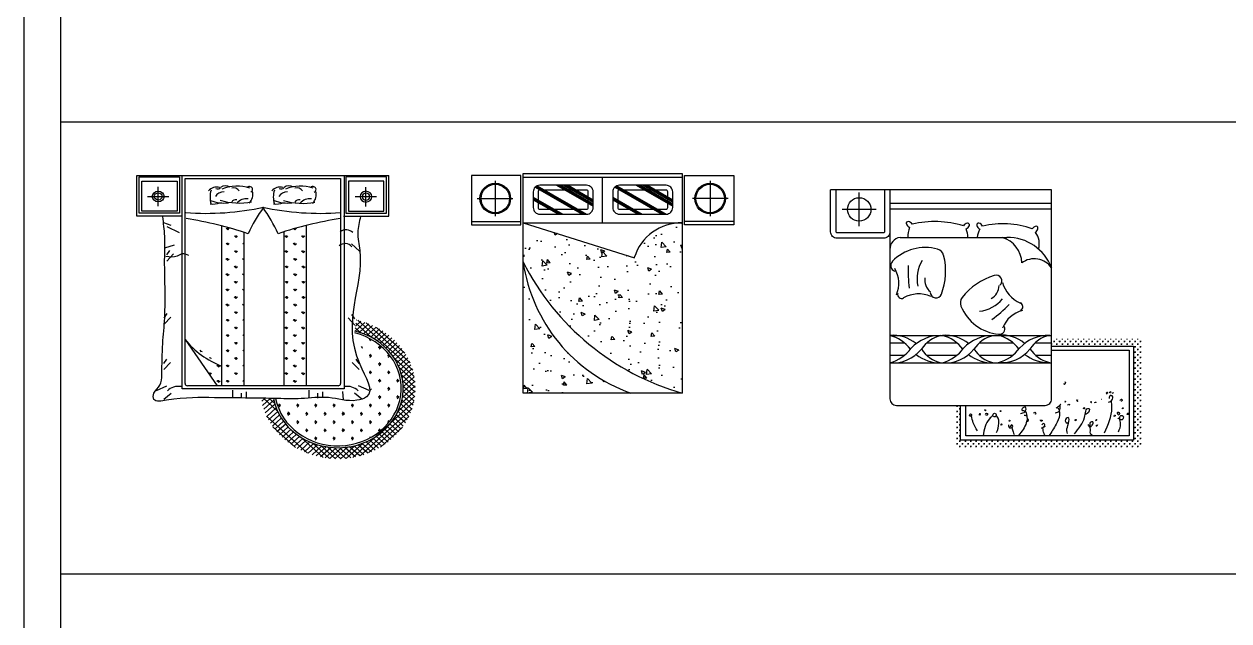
# Model space of a CAD drawing. Header units: inches. Extents: x 8.1 to 50.6, y 12.7 to 37.5.
# Drawn here: x 29.55 to 40.73, y 25.2 to 30.74 of the extents above; entities that cross this region are included whole.
import ezdxf

# ---------------------------------------------------------------- set-up
doc = ezdxf.new("R2010")
doc.units = ezdxf.units.IN
doc.header["$MEASUREMENT"] = 0
for name, color, linetype in [('02', 2, 'Continuous'), ('1', 1, 'Continuous'), ('4', 4, 'Continuous'), ('8', 8, 'Continuous'), ('kadrbm', 4, 'Continuous')]:
    doc.layers.add(name, color=color, linetype=linetype)

# ---------------------------------------------------------------- blocks, each defined once
blk = doc.blocks.new('kadrbm')
at = {"layer": 'kadrbm', "color": 4}
blk.add_lwpolyline([(0, 0), (0, 24.797), (21, 24.797), (21, 0), (0, 0)], close=True, dxfattribs=at)
blk.add_lwpolyline([(20.663, 0.326), (20.663, 24.46), (0.337, 24.46), (0.337, 0.326), (20.663, 0.326)], dxfattribs=at)

msp = doc.modelspace()

# ---------------------------------------------------------------- hatches: boundary and pattern name
at = {"layer": '8'}
h = msp.add_hatch(dxfattribs=at)
h.set_pattern_fill('AR-CONC', color=256, scale=0.002036, angle=360, style=0)
h.set_pattern_definition([(130, (53.04845, -86.2005), (-0.37094566, -0.0324535), [0.0387876, -0.4266641]), (185, (53.04845, -86.2005), (0.0717578, 0.3890099), [0.0310301, -0.3413313]), (79.549, (53.01754, -86.2032), (-0.2991892, 0.3565546), [0.0329644, -0.3626085]), (133.8158, (53.04845, -86.09705), (-0.5519432, -0.0856023), [0.0581815, -0.6399962]), (83.3644, (53.00245, -86.1042), (-0.483378, 0.5037824), [0.0494466, -0.5439128]), (188.816, (53.04845, -86.09705), (-0.4833788, 0.5037815), [0.0465452, -0.511997]), (159, (52.99673, -86.1229), (-0.3087026, -0.2082225), [0.0387876, -0.4266641]), (214, (52.99673, -86.1229), (-0.1258349, 0.3750246), [0.0310301, -0.3413313]), (108.5486, (52.971, -86.14026), (-0.4345367, 0.1668029), [0.0329644, -0.3626085]), (142.5, (53.04845, -86.20049), (-0.0062887, 0.17216226), [0, -0.33719395, 0, -0.346503, 0, -0.34262422]), (172.5, (53.04845, -86.20049), (-0.1360513, 0.20397737), [0, -0.19755842, 0, -0.32943642, 0, -0.13058508]), (212.5, (53.16378, -86.20049), (-0.2760756, -0.01166428), [0, -0.12929216, 0, -0.40339154, 0, -0.53526954]), (222.5, (53.2155, -86.20049), (-0.3016054, 0.0517708), [0, -0.1680798, 0, -0.26789335, 0, -0.38011895])])
edge = h.paths.add_edge_path()
edge.add_ellipse((35.646, 28.436), major_axis=(0.322, -0.322), ratio=1, start_angle=136.1532, end_angle=208.0453, ccw=False)
edge.add_line((35.637, 28.891), (35.655, 28.891))
edge.add_line((35.655, 28.891), (35.655, 27.312))
edge.add_ellipse((36.304, 29.602), major_axis=(1.683, -1.683), ratio=1, start_angle=251.7955, end_angle=299.1914, ccw=False)
edge.add_line((34.179, 28.529), (34.179, 28.891))
edge.add_line((34.179, 28.891), (35.211, 28.568))
edge = h.paths.add_edge_path()
edge.add_line((35.179, 27.312), (34.179, 27.312))
edge.add_line((34.179, 27.312), (34.179, 28.529))
edge.add_ellipse((35.686, 28.748), major_axis=(-1.077, -1.077), ratio=1, start_angle=323.2583, end_angle=385.5572)
h = msp.add_hatch(dxfattribs=at)
h.set_pattern_fill('GRASS', color=256, scale=0.1, angle=90, style=0)
h.set_pattern_definition([(90, (-37.09519, 21.75624), (-0.07778175, 0.07071068), [0.01875, -0.12267136]), (42.27369, (-37.09519, 21.75624), (-0.07778175, 0.07071068), [0.01970981, -0.08540917]), (137.72631, (-37.09519, 21.75624), (-0.07778175, -0.07071068), [0.01970981, -0.08540917])])
edge = h.paths.add_edge_path()
edge.add_line((31.341, 27.38), (31.385, 27.38))
edge.add_line((31.385, 27.38), (31.385, 27.561))
edge.add_ellipse((31.714, 28.256), major_axis=(-0.832, 0), ratio=0.909091, start_angle=36.2636, end_angle=66.6874, ccw=False)
edge.add_line((31.043, 27.809), (31.043, 27.808))
edge.add_line((31.043, 27.808), (31.341, 27.38))
h = msp.add_hatch(dxfattribs=at)
h.set_pattern_fill('CROSS', color=256, scale=0.1, angle=90, style=0)
h.set_pattern_definition([(90, (58.331566, 8.460448), (-0.025, 0.025), [0.0125, -0.0375]), (180, (58.337816, 8.466698), (-0.025, -0.025), [0.0125, -0.0375])])
h.paths.add_polyline_path([(39.082, 27.815), (39.082, 27.748), (39.842, 27.748), (39.842, 26.875), (38.237, 26.875), (38.237, 27.198), (38.191, 27.198), (38.191, 26.801), (39.918, 26.801), (39.918, 27.815)])

# ---------------------------------------------------------------- linework, layer by layer
at = {"layer": '02'}
for p, q in [((30.595, 29.33), (32.933, 29.33)), ((30.595, 28.952), (30.595, 29.33)), ((30.616, 28.98), (30.616, 29.317)), ((30.616, 29.317), (30.993, 29.317)), ((30.993, 29.317), (30.993, 28.98)), ((31.015, 27.352), (31.015, 29.33)), ((31.043, 29.304), (32.486, 29.304)), ((31.043, 27.401), (31.043, 29.304)), ((32.486, 29.304), (32.486, 27.401)), ((32.519, 29.33), (32.519, 27.352)), ((32.536, 29.317), (32.536, 28.98)), ((32.913, 29.317), (32.536, 29.317)), ((32.913, 28.98), (32.913, 29.317)), ((32.934, 28.952), (32.934, 29.33)), ((33.699, 29.33), (33.699, 28.872)), ((34.157, 29.33), (33.699, 29.33)), ((34.157, 28.872), (34.157, 29.33)), ((34.179, 27.312), (34.179, 29.348)), ((34.179, 29.348), (35.655, 29.348)), ((34.179, 29.314), (35.655, 29.314)), ((34.917, 28.891), (34.917, 29.314)), ((35.655, 29.348), (35.655, 27.312)), ((35.677, 28.872), (35.677, 29.33)), ((35.677, 29.33), (36.135, 29.33)), ((36.135, 29.33), (36.135, 28.872)), ((30.641, 28.999), (30.641, 29.278)), ((30.641, 29.278), (30.969, 29.278)), ((30.794, 29.046), (30.794, 29.225)), ((30.969, 29.278), (30.969, 28.999)), ((32.56, 29.278), (32.56, 28.999)), ((32.888, 29.278), (32.56, 29.278)), ((32.721, 29.044), (32.721, 29.223)), ((32.888, 28.999), (32.888, 29.278)), ((33.921, 29.28), (33.921, 28.954)), ((34.291, 29.223), (34.727, 28.972)), ((34.3, 29.23), (34.748, 28.972)), ((34.31, 29.236), (34.768, 28.972)), ((34.489, 29.24), (34.829, 29.045)), ((34.509, 29.24), (34.829, 29.056)), ((34.529, 29.24), (34.829, 29.068)), ((34.555, 29.24), (34.829, 29.083)), ((34.575, 29.24), (34.829, 29.094)), ((34.596, 29.24), (34.829, 29.106)), ((35.029, 29.223), (35.465, 28.972)), ((35.038, 29.23), (35.486, 28.972)), ((35.048, 29.236), (35.506, 28.972)), ((35.227, 29.24), (35.567, 29.045)), ((35.247, 29.24), (35.567, 29.056)), ((35.268, 29.24), (35.567, 29.068)), ((35.293, 29.24), (35.567, 29.083)), ((35.313, 29.24), (35.567, 29.094)), ((35.334, 29.24), (35.567, 29.106)), ((35.914, 29.28), (35.914, 28.954)), ((37.297, 28.86), (37.297, 29.172)), ((30.695, 29.136), (30.893, 29.136)), ((32.82, 29.134), (32.622, 29.134)), ((33.754, 29.117), (34.083, 29.117)), ((34.273, 29.13), (34.547, 28.972)), ((34.273, 29.118), (34.526, 28.972)), ((34.273, 29.106), (34.506, 28.972)), ((35.011, 29.13), (35.285, 28.972)), ((35.011, 29.118), (35.264, 28.972)), ((35.011, 29.106), (35.244, 28.972)), ((36.08, 29.117), (35.751, 29.117)), ((37.582, 29.073), (39.082, 29.073)), ((31.015, 28.952), (30.595, 28.952)), ((30.993, 28.98), (30.616, 28.98)), ((30.969, 28.999), (30.641, 28.999)), ((32.514, 28.952), (32.934, 28.952)), ((32.536, 28.98), (32.913, 28.98)), ((32.56, 28.999), (32.888, 28.999)), ((37.453, 29.016), (37.14, 29.016)), ((37.582, 29.022), (39.082, 29.022)), ((30.842, 28.894), (30.912, 28.869)), ((30.875, 28.856), (30.99, 28.802)), ((31.385, 27.38), (31.385, 28.863)), ((31.439, 28.827, 0.231), (31.424, 28.841, 0.231)), ((31.439, 28.827, 0.231), (31.439, 28.846, 0.231)), ((31.439, 28.827, 0.231), (31.453, 28.841, 0.231)), ((32.061, 28.827, 0.231), (32.052, 28.836, 0.231)), ((32.061, 28.827, 0.231), (32.076, 28.841, 0.231)), ((32.061, 28.827, 0.231), (32.061, 28.839, 0.231)), ((32.169, 27.38), (32.169, 28.867)), ((33.699, 28.904), (34.157, 28.904)), ((33.699, 28.872), (34.157, 28.872)), ((34.179, 28.891), (35.211, 28.568)), ((34.179, 28.891), (35.655, 28.891)), ((36.135, 28.904), (35.677, 28.904)), ((36.135, 28.872), (35.677, 28.872)), ((31.517, 28.757, 0.231), (31.502, 28.77, 0.231)), ((31.517, 28.757, 0.231), (31.517, 28.775, 0.231)), ((31.517, 28.757, 0.231), (31.531, 28.77, 0.231)), ((31.591, 27.38), (31.591, 28.803)), ((31.963, 27.38), (31.963, 28.809)), ((31.983, 28.757, 0.231), (31.969, 28.77, 0.231)), ((31.983, 28.757, 0.231), (31.983, 28.775, 0.231)), ((31.983, 28.757, 0.231), (31.998, 28.77, 0.231)), ((32.139, 28.757, 0.231), (32.124, 28.77, 0.231)), ((32.139, 28.757, 0.231), (32.139, 28.775, 0.231)), ((32.139, 28.757, 0.231), (32.153, 28.77, 0.231)), ((30.856, 28.66), (30.944, 28.688)), ((30.874, 28.594), (30.901, 28.635)), ((31.439, 28.686, 0.231), (31.424, 28.699, 0.231)), ((31.439, 28.686, 0.231), (31.439, 28.705, 0.231)), ((31.439, 28.686, 0.231), (31.453, 28.699, 0.231)), ((31.517, 28.615, 0.231), (31.502, 28.628, 0.231)), ((31.517, 28.615, 0.231), (31.517, 28.634, 0.231)), ((31.517, 28.615, 0.231), (31.531, 28.628, 0.231)), ((31.591, 28.689, 0.231), (31.58, 28.699, 0.231)), ((31.983, 28.615, 0.231), (31.969, 28.628, 0.231)), ((31.983, 28.615, 0.231), (31.983, 28.634, 0.231)), ((31.983, 28.615, 0.231), (31.998, 28.628, 0.231)), ((32.061, 28.686, 0.231), (32.046, 28.699, 0.231)), ((32.061, 28.686, 0.231), (32.061, 28.705, 0.231)), ((32.061, 28.686, 0.231), (32.076, 28.699, 0.231)), ((32.139, 28.615, 0.231), (32.124, 28.628, 0.231)), ((32.139, 28.615, 0.231), (32.139, 28.634, 0.231)), ((32.139, 28.615, 0.231), (32.153, 28.628, 0.231)), ((32.66, 28.63), (32.588, 28.696)), ((30.874, 28.537), (30.937, 28.603)), ((31.436, 28.544, 0.231), (31.422, 28.558, 0.231)), ((31.436, 28.544, 0.231), (31.436, 28.563, 0.231)), ((31.436, 28.544, 0.231), (31.451, 28.558, 0.231)), ((31.588, 28.548, 0.231), (31.577, 28.558, 0.231)), ((32.064, 28.544, 0.231), (32.05, 28.558, 0.231)), ((32.064, 28.544, 0.231), (32.064, 28.563, 0.231)), ((32.064, 28.544, 0.231), (32.079, 28.558, 0.231)), ((31.436, 28.403, 0.231), (31.422, 28.416, 0.231)), ((31.436, 28.403, 0.231), (31.436, 28.422, 0.231)), ((31.436, 28.403, 0.231), (31.451, 28.416, 0.231)), ((31.514, 28.474, 0.231), (31.499, 28.487, 0.231)), ((31.514, 28.474, 0.231), (31.514, 28.493, 0.231)), ((31.514, 28.474, 0.231), (31.529, 28.487, 0.231)), ((31.588, 28.407, 0.231), (31.577, 28.416, 0.231)), ((31.987, 28.474, 0.231), (31.972, 28.487, 0.231)), ((31.987, 28.474, 0.231), (31.987, 28.493, 0.231)), ((31.987, 28.474, 0.231), (32.001, 28.487, 0.231)), ((32.064, 28.403, 0.231), (32.05, 28.416, 0.231)), ((32.064, 28.403, 0.231), (32.064, 28.422, 0.231)), ((32.064, 28.403, 0.231), (32.079, 28.416, 0.231)), ((32.142, 28.474, 0.231), (32.128, 28.487, 0.231)), ((32.142, 28.474, 0.231), (32.142, 28.493, 0.231)), ((32.142, 28.474, 0.231), (32.157, 28.487, 0.231)), ((31.436, 28.262, 0.231), (31.436, 28.28, 0.231)), ((31.514, 28.332, 0.231), (31.499, 28.346, 0.231)), ((31.514, 28.332, 0.231), (31.514, 28.351, 0.231)), ((31.514, 28.332, 0.231), (31.529, 28.346, 0.231)), ((31.987, 28.332, 0.231), (31.972, 28.346, 0.231)), ((31.987, 28.332, 0.231), (31.987, 28.351, 0.231)), ((31.987, 28.332, 0.231), (32.001, 28.346, 0.231)), ((32.064, 28.262, 0.231), (32.064, 28.28, 0.231)), ((32.142, 28.332, 0.231), (32.128, 28.346, 0.231)), ((32.142, 28.332, 0.231), (32.142, 28.351, 0.231)), ((32.142, 28.332, 0.231), (32.157, 28.346, 0.231)), ((31.436, 28.262, 0.231), (31.422, 28.275, 0.231)), ((31.436, 28.262, 0.231), (31.451, 28.275, 0.231)), ((31.514, 28.191, 0.231), (31.499, 28.204, 0.231)), ((31.514, 28.191, 0.231), (31.514, 28.21, 0.231)), ((31.514, 28.191, 0.231), (31.529, 28.204, 0.231)), ((31.588, 28.265, 0.231), (31.577, 28.275, 0.231)), ((31.987, 28.191, 0.231), (31.972, 28.204, 0.231)), ((31.987, 28.191, 0.231), (31.987, 28.21, 0.231)), ((31.987, 28.191, 0.231), (32.001, 28.204, 0.231)), ((32.064, 28.262, 0.231), (32.05, 28.275, 0.231)), ((32.064, 28.262, 0.231), (32.079, 28.275, 0.231)), ((32.142, 28.191, 0.231), (32.128, 28.204, 0.231)), ((32.142, 28.191, 0.231), (32.142, 28.21, 0.231)), ((32.142, 28.191, 0.231), (32.157, 28.204, 0.231)), ((31.436, 28.12, 0.231), (31.422, 28.133, 0.231)), ((31.436, 28.12, 0.231), (31.436, 28.139, 0.231)), ((31.436, 28.12, 0.231), (31.451, 28.133, 0.231)), ((31.517, 28.049, 0.231), (31.502, 28.063, 0.231)), ((31.517, 28.049, 0.231), (31.517, 28.068, 0.231)), ((31.517, 28.049, 0.231), (31.531, 28.063, 0.231)), ((31.588, 28.124, 0.231), (31.577, 28.133, 0.231)), ((31.983, 28.049, 0.231), (31.969, 28.063, 0.231)), ((31.983, 28.049, 0.231), (31.983, 28.068, 0.231)), ((31.983, 28.049, 0.231), (31.998, 28.063, 0.231)), ((32.064, 28.12, 0.231), (32.05, 28.133, 0.231)), ((32.064, 28.12, 0.231), (32.064, 28.139, 0.231)), ((32.064, 28.12, 0.231), (32.079, 28.133, 0.231)), ((32.139, 28.049, 0.231), (32.124, 28.063, 0.231)), ((32.139, 28.049, 0.231), (32.139, 28.068, 0.231)), ((32.139, 28.049, 0.231), (32.153, 28.063, 0.231)), ((30.849, 28.008), (30.876, 28.049)), ((30.849, 27.95), (30.912, 28.016)), ((31.439, 27.979, 0.231), (31.424, 27.992, 0.231)), ((31.439, 27.979, 0.231), (31.439, 27.998, 0.231)), ((31.439, 27.979, 0.231), (31.453, 27.992, 0.231)), ((31.591, 27.982, 0.231), (31.58, 27.992, 0.231)), ((32.061, 27.979, 0.231), (32.046, 27.992, 0.231)), ((32.061, 27.979, 0.231), (32.061, 27.998, 0.231)), ((32.061, 27.979, 0.231), (32.076, 27.992, 0.231)), ((32.618, 27.943), (32.555, 28.009)), ((32.618, 28), (32.591, 28.041)), ((32.673, 27.98), (32.623, 27.934)), ((32.711, 27.968), (32.623, 27.888)), ((32.769, 27.83), (32.626, 27.96)), ((32.634, 27.99), (32.63, 27.987)), ((33.155, 27.525), (32.647, 27.987)), ((32.747, 27.955), (32.66, 27.876)), ((33.13, 27.594), (32.723, 27.964)), ((31.439, 27.837, 0.231), (31.424, 27.851, 0.231)), ((31.439, 27.837, 0.231), (31.439, 27.856, 0.231)), ((31.439, 27.837, 0.231), (31.453, 27.851, 0.231)), ((31.517, 27.908, 0.231), (31.502, 27.921, 0.231)), ((31.517, 27.908, 0.231), (31.517, 27.927, 0.231)), ((31.517, 27.908, 0.231), (31.531, 27.921, 0.231)), ((31.591, 27.841, 0.231), (31.58, 27.851, 0.231)), ((31.983, 27.908, 0.231), (31.969, 27.921, 0.231)), ((31.983, 27.908, 0.231), (31.983, 27.927, 0.231)), ((31.983, 27.908, 0.231), (31.998, 27.921, 0.231)), ((32.061, 27.837, 0.231), (32.046, 27.851, 0.231)), ((32.061, 27.837, 0.231), (32.061, 27.856, 0.231)), ((32.061, 27.837, 0.231), (32.076, 27.851, 0.231)), ((32.139, 27.908, 0.231), (32.124, 27.921, 0.231)), ((32.139, 27.908, 0.231), (32.139, 27.927, 0.231)), ((32.139, 27.908, 0.231), (32.153, 27.921, 0.231)), ((32.672, 27.872), (32.621, 27.918)), ((32.782, 27.94), (32.697, 27.863)), ((32.815, 27.924), (32.732, 27.849)), ((32.847, 27.907), (32.765, 27.832)), ((32.877, 27.889), (32.796, 27.815)), ((33.083, 27.683), (32.82, 27.921)), ((32.906, 27.869), (32.825, 27.796)), ((32.934, 27.848), (32.854, 27.775)), ((37.582, 27.846), (39.082, 27.846)), ((31.043, 27.809), (31.341, 27.379)), ((31.517, 27.767, 0.231), (31.502, 27.78, 0.231)), ((31.517, 27.767, 0.231), (31.517, 27.785, 0.231)), ((31.517, 27.767, 0.231), (31.531, 27.78, 0.231)), ((31.983, 27.767, 0.231), (31.969, 27.78, 0.231)), ((31.983, 27.767, 0.231), (31.983, 27.785, 0.231)), ((31.983, 27.767, 0.231), (31.998, 27.78, 0.231)), ((32.139, 27.767, 0.231), (32.124, 27.78, 0.231)), ((32.139, 27.767, 0.231), (32.139, 27.785, 0.231)), ((32.139, 27.767, 0.231), (32.153, 27.78, 0.231)), ((32.689, 27.733), (32.679, 27.743)), ((32.69, 27.734), (32.683, 27.734)), ((32.689, 27.733), (32.685, 27.73)), ((32.768, 27.81), (32.752, 27.81)), ((32.772, 27.808), (32.758, 27.796)), ((32.858, 27.734), (32.836, 27.734)), ((32.858, 27.733), (32.843, 27.748)), ((32.858, 27.733), (32.843, 27.719)), ((32.96, 27.826), (32.88, 27.753)), ((32.985, 27.803), (32.905, 27.73)), ((33.009, 27.778), (32.929, 27.705)), ((33.032, 27.753), (32.951, 27.679)), ((33.053, 27.726), (32.971, 27.652)), ((37.582, 27.777), (37.716, 27.777)), ((37.923, 27.777), (38.203, 27.777)), ((38.41, 27.777), (38.725, 27.777)), ((38.928, 27.777), (39.082, 27.777)), ((30.846, 27.587), (30.873, 27.628)), ((31.439, 27.696, 0.231), (31.424, 27.709, 0.231)), ((31.439, 27.696, 0.231), (31.439, 27.715, 0.231)), ((31.439, 27.696, 0.231), (31.453, 27.709, 0.231)), ((31.517, 27.625, 0.231), (31.502, 27.638, 0.231)), ((31.517, 27.625, 0.231), (31.517, 27.644, 0.231)), ((31.517, 27.625, 0.231), (31.531, 27.638, 0.231)), ((31.591, 27.699, 0.231), (31.58, 27.709, 0.231)), ((31.983, 27.625, 0.231), (31.969, 27.638, 0.231)), ((31.983, 27.625, 0.231), (31.983, 27.644, 0.231)), ((31.983, 27.625, 0.231), (31.998, 27.638, 0.231)), ((32.061, 27.696, 0.231), (32.046, 27.709, 0.231)), ((32.061, 27.696, 0.231), (32.061, 27.715, 0.231)), ((32.061, 27.696, 0.231), (32.076, 27.709, 0.231)), ((32.139, 27.625, 0.231), (32.124, 27.638, 0.231)), ((32.139, 27.625, 0.231), (32.139, 27.644, 0.231)), ((32.139, 27.625, 0.231), (32.153, 27.638, 0.231)), ((32.657, 27.587), (32.63, 27.628)), ((32.774, 27.657), (32.752, 27.657)), ((32.774, 27.657), (32.758, 27.671)), ((32.774, 27.657), (32.758, 27.642)), ((32.943, 27.657), (32.921, 27.657)), ((32.943, 27.657), (32.927, 27.671)), ((32.943, 27.657), (32.927, 27.642)), ((33.169, 27.466), (32.982, 27.636)), ((33.073, 27.698), (32.99, 27.623)), ((33.091, 27.669), (33.008, 27.593)), ((33.109, 27.638), (33.023, 27.561)), ((33.124, 27.607), (33.037, 27.527)), ((37.582, 27.663), (37.716, 27.663)), ((37.923, 27.663), (38.203, 27.663)), ((38.41, 27.663), (38.721, 27.663)), ((38.932, 27.663), (39.082, 27.663)), ((30.846, 27.53), (30.909, 27.595)), ((31.439, 27.555, 0.231), (31.424, 27.568, 0.231)), ((31.439, 27.555, 0.231), (31.439, 27.573, 0.231)), ((31.439, 27.555, 0.231), (31.453, 27.568, 0.231)), ((31.517, 27.484, 0.231), (31.502, 27.497, 0.231)), ((31.517, 27.484, 0.231), (31.517, 27.503, 0.231)), ((31.517, 27.484, 0.231), (31.531, 27.497, 0.231)), ((31.591, 27.558, 0.231), (31.58, 27.568, 0.231)), ((31.983, 27.484, 0.231), (31.969, 27.497, 0.231)), ((31.983, 27.484, 0.231), (31.983, 27.503, 0.231)), ((31.983, 27.484, 0.231), (31.998, 27.497, 0.231)), ((32.061, 27.555, 0.231), (32.046, 27.568, 0.231)), ((32.061, 27.555, 0.231), (32.061, 27.573, 0.231)), ((32.061, 27.555, 0.231), (32.076, 27.568, 0.231)), ((32.139, 27.484, 0.231), (32.124, 27.497, 0.231)), ((32.139, 27.484, 0.231), (32.139, 27.503, 0.231)), ((32.139, 27.484, 0.231), (32.153, 27.497, 0.231)), ((32.657, 27.53), (32.594, 27.595)), ((32.774, 27.503), (32.752, 27.503)), ((32.774, 27.503), (32.758, 27.518)), ((32.774, 27.503), (32.758, 27.489)), ((32.858, 27.58), (32.836, 27.58)), ((32.858, 27.58), (32.843, 27.594)), ((32.858, 27.58), (32.843, 27.565)), ((32.943, 27.503), (32.921, 27.503)), ((32.943, 27.503), (32.927, 27.518)), ((32.943, 27.503), (32.927, 27.489)), ((33.177, 27.413), (33.028, 27.548)), ((33.138, 27.573), (33.048, 27.491)), ((33.151, 27.539), (33.057, 27.453)), ((33.161, 27.502), (33.063, 27.413)), ((37.582, 27.593), (39.082, 27.593)), ((31.439, 27.413, 0.231), (31.424, 27.426, 0.231)), ((31.439, 27.413, 0.231), (31.439, 27.432, 0.231)), ((31.439, 27.413, 0.231), (31.453, 27.426, 0.231)), ((31.591, 27.417, 0.231), (31.58, 27.426, 0.231)), ((32.061, 27.413, 0.231), (32.046, 27.426, 0.231)), ((32.061, 27.413, 0.231), (32.061, 27.432, 0.231)), ((32.061, 27.413, 0.231), (32.076, 27.426, 0.231)), ((32.858, 27.426), (32.836, 27.426)), ((32.858, 27.426), (32.843, 27.441)), ((32.858, 27.426), (32.843, 27.412)), ((33.027, 27.426), (33.005, 27.426)), ((33.027, 27.426), (33.011, 27.441)), ((33.027, 27.426), (33.011, 27.412)), ((33.179, 27.365), (33.05, 27.482)), ((33.178, 27.32), (33.062, 27.426)), ((33.176, 27.423), (33.065, 27.323)), ((33.17, 27.464), (33.066, 27.37)), ((30.778, 27.336), (30.875, 27.38)), ((30.846, 27.257), (30.914, 27.31)), ((32.519, 27.352), (31.015, 27.352)), ((32.462, 27.38), (31.067, 27.38)), ((31.487, 27.27), (31.487, 27.338)), ((31.567, 27.265), (31.567, 27.311)), ((31.612, 27.274), (31.612, 27.324)), ((32.196, 27.27), (32.196, 27.338)), ((32.276, 27.265), (32.276, 27.311)), ((32.321, 27.274), (32.321, 27.324)), ((32.512, 27.248), (32.508, 27.327)), ((32.682, 27.257), (32.614, 27.31)), ((32.75, 27.336), (32.653, 27.38)), ((32.774, 27.35), (32.758, 27.335)), ((32.858, 27.273), (32.836, 27.273)), ((32.858, 27.273), (32.843, 27.287)), ((32.858, 27.273), (32.843, 27.258)), ((32.943, 27.35), (32.921, 27.35)), ((32.943, 27.35), (32.927, 27.364)), ((32.943, 27.35), (32.927, 27.335)), ((33.027, 27.273), (33.005, 27.273)), ((33.027, 27.273), (33.011, 27.287)), ((33.027, 27.273), (33.011, 27.258)), ((33.175, 27.284), (33.019, 27.143)), ((33.179, 27.334), (33.046, 27.213)), ((33.179, 27.38), (33.059, 27.271)), ((33.158, 27.2), (33.062, 27.287)), ((33.174, 27.277), (33.066, 27.376)), ((33.167, 27.237), (33.066, 27.33)), ((35.655, 27.312), (34.179, 27.312)), ((31.784, 27.263), (31.754, 27.236)), ((31.834, 27.262), (31.763, 27.198)), ((31.901, 27.145), (31.771, 27.264)), ((31.867, 27.247), (31.774, 27.162)), ((31.877, 27.209), (31.787, 27.128)), ((31.889, 27.174), (31.802, 27.095)), ((31.875, 27.215), (31.822, 27.263)), ((31.929, 27.196), (31.907, 27.196)), ((31.929, 27.196), (31.913, 27.21)), ((31.929, 27.196), (31.913, 27.182)), ((32.098, 27.196), (32.076, 27.196)), ((32.098, 27.196), (32.082, 27.21)), ((32.098, 27.196), (32.082, 27.182)), ((32.267, 27.196), (32.245, 27.196)), ((32.267, 27.196), (32.251, 27.21)), ((32.267, 27.196), (32.251, 27.182)), ((32.436, 27.196), (32.414, 27.196)), ((32.436, 27.196), (32.42, 27.21)), ((32.436, 27.196), (32.42, 27.182)), ((32.605, 27.196), (32.583, 27.196)), ((32.605, 27.196), (32.589, 27.21)), ((32.605, 27.196), (32.589, 27.182)), ((33.166, 27.23), (32.599, 26.715)), ((33.149, 27.169), (32.667, 26.73)), ((32.774, 27.196), (32.752, 27.196)), ((32.774, 27.196), (32.758, 27.21)), ((32.774, 27.196), (32.758, 27.182)), ((32.943, 27.196), (32.921, 27.196)), ((32.943, 27.196), (32.927, 27.21)), ((32.943, 27.196), (32.927, 27.182)), ((33.12, 27.096), (33.033, 27.175)), ((33.135, 27.129), (33.045, 27.211)), ((33.147, 27.164), (33.055, 27.248)), ((32.178, 26.755), (31.8, 27.099)), ((31.903, 27.141), (31.818, 27.064)), ((31.919, 27.11), (31.835, 27.034)), ((31.936, 27.08), (31.854, 27.005)), ((31.956, 27.051), (31.875, 26.977)), ((32.014, 27.119), (31.991, 27.119)), ((32.014, 27.119), (31.998, 27.134)), ((32.014, 27.119), (31.998, 27.105)), ((32.098, 27.042), (32.082, 27.057)), ((32.183, 27.119), (32.16, 27.119)), ((32.183, 27.119), (32.167, 27.134)), ((32.183, 27.119), (32.167, 27.105)), ((32.267, 27.042), (32.251, 27.057)), ((32.352, 27.119), (32.329, 27.119)), ((32.352, 27.119), (32.336, 27.134)), ((32.352, 27.119), (32.336, 27.105)), ((32.436, 27.042), (32.42, 27.057)), ((32.521, 27.119), (32.498, 27.119)), ((32.521, 27.119), (32.505, 27.134)), ((32.521, 27.119), (32.505, 27.105)), ((32.605, 27.042), (32.589, 27.057)), ((32.69, 27.119), (32.667, 27.119)), ((32.689, 27.119), (32.674, 27.134)), ((32.689, 27.119), (32.674, 27.105)), ((33.12, 27.096), (32.746, 26.756)), ((32.774, 27.042), (32.758, 27.057)), ((32.858, 27.119), (32.836, 27.119)), ((32.858, 27.119), (32.843, 27.134)), ((32.858, 27.119), (32.843, 27.105)), ((32.939, 27.046), (32.927, 27.057)), ((33.047, 26.978), (32.966, 27.052)), ((33.068, 27.006), (32.985, 27.081)), ((33.087, 27.035), (33.003, 27.111)), ((33.104, 27.065), (33.019, 27.142)), ((32.069, 26.808), (31.858, 27)), ((31.977, 27.024), (31.896, 26.951)), ((31.999, 26.999), (31.919, 26.926)), ((32.024, 26.974), (31.944, 26.902)), ((32.049, 26.952), (31.969, 26.879)), ((32.098, 27.043), (32.076, 27.043)), ((32.098, 27.042), (32.082, 27.028)), ((32.183, 26.966), (32.16, 26.966)), ((32.183, 26.966), (32.167, 26.98)), ((32.183, 26.966), (32.167, 26.951)), ((32.267, 27.043), (32.245, 27.043)), ((32.267, 27.042), (32.251, 27.028)), ((32.352, 26.966), (32.329, 26.966)), ((32.352, 26.966), (32.336, 26.98)), ((32.352, 26.966), (32.336, 26.951)), ((32.436, 27.043), (32.414, 27.043)), ((32.436, 27.042), (32.42, 27.028)), ((32.521, 26.966), (32.498, 26.966)), ((32.521, 26.966), (32.505, 26.98)), ((32.521, 26.966), (32.505, 26.951)), ((32.605, 27.043), (32.583, 27.043)), ((32.605, 27.042), (32.589, 27.028)), ((32.69, 26.966), (32.667, 26.966)), ((32.689, 26.966), (32.674, 26.98)), ((32.689, 26.966), (32.674, 26.951)), ((32.774, 27.043), (32.752, 27.043)), ((32.774, 27.042), (32.758, 27.028)), ((32.858, 26.966), (32.836, 26.966)), ((32.858, 26.966), (32.843, 26.98)), ((32.858, 26.966), (32.843, 26.951)), ((33.06, 26.996), (32.857, 26.811)), ((32.953, 26.88), (32.873, 26.952)), ((32.978, 26.903), (32.899, 26.975)), ((32.936, 27.043), (32.921, 27.043)), ((33.003, 26.927), (32.923, 26.999)), ((33.026, 26.952), (32.945, 27.025)), ((32.076, 26.93), (31.996, 26.857)), ((32.105, 26.91), (32.024, 26.837)), ((32.135, 26.891), (32.053, 26.817)), ((32.167, 26.874), (32.084, 26.799)), ((32.2, 26.859), (32.116, 26.782)), ((32.324, 26.714), (32.118, 26.902)), ((32.235, 26.845), (32.15, 26.767)), ((32.273, 26.832), (32.185, 26.753)), ((32.384, 26.706), (32.229, 26.847)), ((32.267, 26.889), (32.245, 26.889)), ((32.267, 26.889), (32.251, 26.903)), ((32.267, 26.889), (32.251, 26.874)), ((32.436, 26.889), (32.414, 26.889)), ((32.436, 26.889), (32.42, 26.903)), ((32.436, 26.889), (32.42, 26.874)), ((32.618, 26.824), (32.485, 26.703)), ((32.508, 26.824), (32.505, 26.826)), ((32.695, 26.848), (32.539, 26.706)), ((32.605, 26.889), (32.583, 26.889)), ((32.605, 26.889), (32.589, 26.903)), ((32.605, 26.889), (32.589, 26.874)), ((32.738, 26.753), (32.65, 26.833)), ((32.773, 26.767), (32.687, 26.845)), ((32.806, 26.783), (32.722, 26.859)), ((32.838, 26.8), (32.756, 26.875)), ((32.763, 26.899), (32.758, 26.903)), ((32.869, 26.818), (32.787, 26.892)), ((32.898, 26.837), (32.817, 26.911)), ((32.926, 26.858), (32.846, 26.931)), ((32.312, 26.822), (32.221, 26.74)), ((32.353, 26.814), (32.26, 26.729)), ((32.398, 26.808), (32.3, 26.719)), ((32.438, 26.703), (32.305, 26.824)), ((32.445, 26.805), (32.342, 26.711)), ((32.489, 26.703), (32.369, 26.811)), ((32.497, 26.806), (32.387, 26.706)), ((32.536, 26.706), (32.426, 26.806)), ((32.554, 26.812), (32.434, 26.703)), ((32.58, 26.712), (32.477, 26.805)), ((32.623, 26.719), (32.525, 26.808)), ((32.663, 26.729), (32.569, 26.814)), ((32.701, 26.74), (32.611, 26.822))]:
    msp.add_line(p, q, dxfattribs=at)
for points in [[(34.767, 29.24), (34.334, 29.24, 0.414214), (34.273, 29.179), (34.273, 29.033, 0.414214), (34.334, 28.972), (34.767, 28.972, 0.414214), (34.829, 29.033), (34.829, 29.179, 0.414214)], [(34.767, 29.195), (34.334, 29.195, 0.414214), (34.319, 29.179), (34.319, 29.033, 0.414214), (34.334, 29.018), (34.767, 29.018, 0.414214), (34.783, 29.033), (34.783, 29.179, 0.414214)], [(35.506, 29.24), (35.072, 29.24, 0.414214), (35.011, 29.179), (35.011, 29.033, 0.414214), (35.072, 28.972), (35.506, 28.972, 0.414214), (35.567, 29.033), (35.567, 29.179, 0.414214)], [(35.506, 29.195), (35.072, 29.195, 0.414214), (35.057, 29.179), (35.057, 29.033, 0.414214), (35.072, 29.018), (35.506, 29.018, 0.414214), (35.521, 29.033), (35.521, 29.179, 0.414214)]]:
    msp.add_lwpolyline(points, format="xyb", close=True, dxfattribs=at)
for points in [[(37.582, 28.808, -0.414214), (37.522, 28.748), (37.092, 28.748, -0.414214), (37.032, 28.808), (37.032, 29.198)], [(37.582, 29.198), (37.582, 27.258, 0.414214), (37.642, 27.198), (39.022, 27.198, 0.414214), (39.082, 27.258), (39.082, 29.198), (37.032, 29.198)], [(37.532, 29.198), (37.532, 28.808, -0.414214), (37.522, 28.798), (37.092, 28.798, -0.414214), (37.082, 28.808), (37.082, 29.198)]]:
    msp.add_lwpolyline(points, format="xyb", dxfattribs=at)
for points in [[(39.082, 27.748), (39.842, 27.748), (39.842, 26.875), (38.237, 26.875), (38.237, 27.198)], [(39.082, 27.709), (39.801, 27.709), (39.801, 26.914), (38.285, 26.914), (38.285, 27.198)]]:
    msp.add_lwpolyline(points, dxfattribs=at)
for centre, radius in [((33.921, 29.117), 0.142), ((33.921, 29.117), 0.132), ((35.914, 29.117), 0.142), ((35.914, 29.117), 0.132), ((37.297, 29.016), 0.109)]:
    msp.add_circle(centre, radius, dxfattribs=at)
for centre, radius, start, end in [((32.933, 29.33), 0.0005, 0, 90), ((35.646, 28.436), 0.455, 88.8468, 163.0453), ((37.91, 28.237), 0.426, 74.5121, 135.9014), ((38.003, 28.57), 0.08, 14.4651, 74.5121), ((36.304, 29.602), 2.38, 206.7955, 254.1914), ((35.686, 28.748), 1.523, 188.2583, 250.5572), ((37.644, 28.495), 0.0546, 135.9014, 252.0251), ((38.151, 28.374), 0.318, 148.3714, 192.8409), ((37.505, 28.442), 0.594, 338.9294, 14.4651), ((37.399, 28.33), 0.266, 336.2191, 31.3332), ((38.937, 28.449), 1.187, 177.7036, 187.9029), ((38.722, 27.835), 0.594, 106.8235, 142.3591), ((38.566, 28.352), 0.0535, 312.5024, 106.8235), ((38.047, 28.361), 0.142, 171.2314, 231.0791), ((38.453, 28.313), 0.142, 299.1255, 358.9732), ((38.905, 28.414), 0.289, 194.9786, 247.1402), ((37.69, 28.227), 0.0369, 165.6499, 299.2461), ((37.849, 27.943), 0.289, 67.0846, 119.2461), ((38.009, 28.248), 0.0535, 184.6083, 338.9294), ((38.315, 28.149), 0.08, 142.3591, 202.4062), ((38.379, 28.387), 0.318, 276.2655, 320.735), ((38.635, 28.281), 0.426, 202.4062, 263.7955), ((37.837, 28.961), 1.187, 305.5977, 315.797), ((38.876, 27.82), 0.266, 104.1132, 159.2273), ((38.778, 28.114), 0.0369, 293.544, 67.1402), ((37.609, 27.507), 0.341, 50.7407, 94.5473), ((37.485, 27.495), 0.365, 38.0946, 74.5591), ((38.049, 27.479), 0.367, 89.0069, 137.2229), ((38.122, 27.56), 0.294, 103.1956, 147.484), ((38.096, 27.507), 0.341, 50.7407, 94.5473), ((37.972, 27.495), 0.365, 38.0946, 74.5591), ((38.535, 27.479), 0.367, 89.0069, 137.2229), ((38.609, 27.56), 0.294, 103.1956, 147.484), ((38.595, 27.912), 0.0546, 263.7955, 19.9192), ((38.616, 27.509), 0.341, 50.7407, 94.5473), ((38.492, 27.496), 0.365, 38.0946, 74.5591), ((39.055, 27.481), 0.367, 89.0069, 137.2229), ((39.129, 27.562), 0.294, 103.1956, 147.484), ((37.485, 27.945), 0.365, 285.4409, 323.6544), ((37.609, 27.933), 0.341, 265.4527, 320.9024), ((38.122, 27.88), 0.294, 212.516, 256.8044), ((37.972, 27.945), 0.365, 285.4409, 323.6544), ((38.096, 27.933), 0.341, 265.4527, 320.9024), ((38.609, 27.88), 0.294, 212.516, 256.8044), ((38.492, 27.947), 0.365, 285.4409, 323.6544), ((38.616, 27.935), 0.341, 265.4527, 320.9024), ((39.129, 27.882), 0.294, 212.516, 256.8044), ((38.049, 27.96), 0.367, 232.4893, 270.9931), ((38.535, 27.96), 0.367, 232.4893, 270.9931), ((39.055, 27.962), 0.367, 232.4893, 270.9931)]:
    msp.add_arc(centre, radius, start, end, dxfattribs=at)
for major_axis in [(0.0548, 0), (0.036, 0)]:
    msp.add_ellipse((30.794, 29.136), major_axis=major_axis, ratio=0.909091, dxfattribs=at)
for centre, major_axis, start_param, end_param in [((31.337, 29.14), (-0.0921, 0), 4.416779, 5.669517), ((31.547, 29.131), (-0.272, 0), -0.266538, 0.266538), ((31.402, 29.101), (-0.0857, 0), 4.678192, 5.826455), ((31.347, 29.232), (0.0295, 0), 4.036499, 5.810016), ((31.42, 29.169), (-0.0729, 0), 4.087629, 5.408469), ((31.527, 28.916), (0.348, 0), 1.226788, 1.988763), ((31.492, 29.159), (-0.0627, 0), 3.675049, 4.97386), ((31.64, 29.201), (-0.03, 0), 2.05853, 5.491201), ((31.543, 29.152), (0.129, 0), -0.743766, 0.289688), ((31.924, 29.14), (0.0921, 0), 1.275187, 2.527924), ((32.134, 29.131), (0.272, 0), 2.875055, 3.40813), ((31.99, 29.101), (0.0857, 0), 1.536599, 2.684863), ((31.935, 29.232), (-0.0295, 0), 0.894906, 2.668424), ((32.008, 29.169), (-0.0729, 0), 4.087629, 5.408469), ((32.115, 28.916), (0.348, 0), 1.226788, 1.988763), ((32.079, 29.159), (0.0627, 0), 0.533456, 1.832267), ((32.228, 29.201), (-0.03, 0), 2.05853, 5.491201), ((32.131, 29.152), (0.129, 0), -0.743766, 0.289688), ((31.307, 29.186), (-0.132, 0), 1.346055, 2.016612), ((31.405, 29.369), (-0.323, 0), 1.17441, 1.69985), ((31.511, 29.072), (0.0377, 0), 1.231045, 2.782961), ((31.615, 29.011), (-0.115, 0), 4.594789, 5.631658), ((31.894, 29.186), (0.132, 0), 4.487647, 5.158204), ((31.993, 29.369), (0.323, 0), 4.316003, 4.841442), ((32.131, 29.563), (-0.54, 0), 1.243118, 1.788815), ((32.098, 29.072), (-0.0377, 0), 4.372638, 5.924554), ((32.203, 29.011), (0.115, 0), 1.453196, 2.490065), ((31.237, 31.096), (-2.328, 0), 1.490251, 1.802677), ((32.989, 28.297), (1.464, 0), 2.55265, 2.761411), ((32.298, 31.096), (2.328, 0), 4.480509, 4.792934), ((30.546, 28.297), (-1.464, 0), 3.521774, 3.730535), ((30.465, 25.901), (3.385, 0), 1.219719, 1.396435), ((33.07, 25.901), (3.385, 0), 1.745158, 1.921874), ((32.536, 28.747), (-0.0873, 0), 3.894481, 5.376921), ((32.528, 28.628), (0.0777, 0), 0.6327, 2.355517), ((32.461, 27.356), (-0.606, 0), 0.171492, 4.44842), ((32.461, 27.356), (0.587, 0), 3.319386, 7.583321), ((31.714, 28.256), (-0.832, 0), 0.63204, 1.163914), ((31.067, 27.401), (-0.0235, 0), 0, 1.570796), ((32.462, 27.401), (0.0235, 0), 4.712389, 6.283185), ((30.979, 27.257), (-0.129, 0), 4.501764, 5.588825), ((32.549, 27.257), (-0.129, 0), 3.835953, 4.923014)]:
    msp.add_ellipse(centre, major_axis=major_axis, ratio=0.909091, start_param=start_param, end_param=end_param, dxfattribs=at)
at = {"layer": '02', "extrusion": (0, 0, -1)}
for major_axis in [(-0.0548, 0), (-0.036, 0)]:
    msp.add_ellipse((32.721, 29.134), major_axis=major_axis, ratio=0.909091, dxfattribs=at)
msp.add_ellipse((31.544, 29.563), major_axis=(-0.54, 0), ratio=0.909091, start_param=4.49437, end_param=5.040068, dxfattribs=at)
at = {"layer": '02'}
for points, knots in [([(32.672, 28.949), (32.659, 28.9), (32.632, 28.797), (32.739, 28.337), (32.42, 27.897), (32.827, 27.299), (32.576, 27.22), (32.38, 27.29), (32.132, 27.255), (31.782, 27.265), (31.341, 27.268), (31.022, 27.274), (30.743, 27.222), (30.749, 27.328), (30.825, 27.381), (30.829, 27.551), (30.831, 27.753), (30.87, 28.12), (30.848, 28.452), (30.859, 28.766), (30.844, 28.889), (30.836, 28.949)], [0, 0, 0, 0, 149.899465, 315.004478, 1370.475523, 1679.803716, 1768.357028, 2008.100012, 2238.49645, 2435.85354, 2970.425353, 3374.115547, 3481.33247, 3538.831876, 3627.711947, 3727.644902, 4015.259234, 4254.037843, 4824.871591, 5013.798026, 5195.257097, 5195.257097, 5195.257097, 5195.257097]), ([(31.078, 28.587), (31.058, 28.598), (31.02, 28.617), (30.957, 28.567), (30.902, 28.574), (30.866, 28.578)], [0, 0, 0, 0, 56.780429, 106.962321, 201.345926, 201.345926, 201.345926, 201.345926])]:
    msp.add_open_spline(points, degree=3, knots=knots, dxfattribs=at)
for points in [[(39.203, 27.415), (39.208, 27.415), (39.201, 27.392), (39.198, 27.402)], [(39.593, 27.303), (39.594, 27.321), (39.601, 27.316), (39.591, 27.304)], [(39.611, 27.227), (39.642, 27.245), (39.645, 27.286), (39.626, 27.29), (39.616, 27.262)], [(39.622, 27.321), (39.628, 27.328), (39.629, 27.314), (39.62, 27.317)], [(39.647, 27.308), (39.653, 27.316), (39.649, 27.308)], [(38.792, 27.124), (38.835, 27.14), (38.84, 27.181), (38.816, 27.174), (38.805, 27.154), (38.822, 27.15), (38.849, 27.116), (38.847, 27.035), (38.776, 26.919)], [(39.133, 27.181), (39.148, 27.16), (39.155, 27.107), (39.124, 27.023), (39.057, 26.914)], [(39.116, 27.13), (39.152, 27.144), (39.16, 27.203)], [(39.124, 27.173), (39.148, 27.192), (39.166, 27.211), (39.166, 27.212)], [(39.205, 27.236), (39.211, 27.235), (39.207, 27.228), (39.206, 27.232)], [(39.233, 27.201), (39.242, 27.208), (39.249, 27.203), (39.242, 27.201)], [(39.294, 26.934), (39.388, 27.085), (39.399, 27.145), (39.408, 27.166), (39.427, 27.17), (39.412, 27.121), (39.394, 27.117)], [(39.327, 27.244), (39.313, 27.246), (39.319, 27.238), (39.328, 27.241)], [(39.379, 27.167), (39.385, 27.178), (39.387, 27.168), (39.38, 27.166)], [(39.442, 27.232), (39.452, 27.223), (39.452, 27.231), (39.443, 27.231)], [(39.479, 27.224), (39.494, 27.227), (39.491, 27.22)], [(39.572, 26.943), (39.641, 27.175), (39.636, 27.245)], [(39.718, 27.242), (39.733, 27.254), (39.733, 27.238), (39.727, 27.239)], [(39.74, 27.165), (39.746, 27.176), (39.746, 27.169), (39.737, 27.172)], [(38.321, 27.103), (38.328, 27.118), (38.34, 27.114), (38.33, 27.097), (38.321, 27.1)], [(38.394, 26.961), (38.355, 27.036), (38.337, 27.101)], [(38.412, 27.118), (38.417, 27.125), (38.414, 27.107), (38.407, 27.114)], [(38.536, 27.101), (38.506, 27.074), (38.464, 27.001), (38.448, 26.914)], [(38.458, 27.152), (38.468, 27.156), (38.469, 27.148), (38.464, 27.149)], [(38.469, 27.112), (38.479, 27.125), (38.489, 27.114), (38.473, 27.103)], [(38.536, 27.101), (38.546, 27.124), (38.559, 27.124), (38.569, 27.114), (38.55, 27.092), (38.543, 27.098)], [(38.572, 26.945), (38.593, 27.032), (38.59, 27.07), (38.567, 27.105)], [(38.605, 27.142), (38.609, 27.15), (38.611, 27.142), (38.604, 27.143)], [(38.687, 27.054), (38.693, 27.062), (38.692, 27.048), (38.692, 27.053)], [(38.828, 27.107), (38.844, 27.105), (38.852, 27.106)], [(38.851, 27.053), (38.859, 27.051), (38.867, 27.066), (38.857, 27.066)], [(38.917, 27.125), (38.926, 27.134), (38.935, 27.118), (38.929, 27.118)], [(38.985, 27.059), (38.993, 27.062), (38.993, 27.053), (38.984, 27.052), (38.978, 27.063)], [(39.229, 26.936), (39.223, 26.964), (39.239, 27.032), (39.235, 27.085), (39.208, 27.055), (39.223, 27.035), (39.236, 27.038)], [(39.298, 27.059), (39.305, 27.068), (39.309, 27.067), (39.304, 27.054)], [(39.419, 27.02), (39.439, 26.998), (39.458, 27.014), (39.465, 27.044), (39.44, 27.038), (39.435, 27.019), (39.439, 26.962), (39.44, 26.936), (39.459, 26.925)], [(39.493, 27.066), (39.499, 27.067), (39.495, 27.054), (39.489, 27.062)], [(39.665, 27.091), (39.665, 27.107), (39.67, 27.106), (39.666, 27.096)], [(39.699, 27.117), (39.693, 27.132), (39.703, 27.136), (39.708, 27.113), (39.696, 27.108)], [(39.701, 26.952), (39.722, 27.026), (39.713, 27.078), (39.724, 27.103), (39.745, 27.099), (39.735, 27.065), (39.715, 27.07), (39.7, 27.077), (39.696, 27.073)], [(39.785, 27.112), (39.788, 27.126), (39.801, 27.126), (39.794, 27.113), (39.78, 27.115)], [(38.611, 27.015), (38.618, 27.027), (38.623, 27.019), (38.613, 27.016)], [(38.681, 27.016), (38.684, 26.999), (38.704, 26.988), (38.721, 27.002), (38.714, 27.018), (38.701, 27.006), (38.699, 26.987)], [(38.713, 26.991), (38.724, 26.953), (38.734, 26.929)], [(39.022, 27.002), (38.987, 26.985), (39.019, 27.017), (39.009, 27.029), (38.991, 27.017)], [(39.021, 26.914), (39.005, 26.962), (39.002, 26.982)], [(39.498, 27.012), (39.506, 27.016), (39.502, 27.005), (39.491, 27.012)]]:
    msp.add_spline(points, degree=3, dxfattribs=at)
at = {"layer": '02', "start_tangent": (-0.868115, -0.496364), "end_tangent": (0.823883, -0.566761)}
msp.add_spline([(39.546, 27.254), (39.548, 27.256)], degree=3, dxfattribs=at)
at = {"layer": '1'}
for p, q in [((29.887, 29.83), (50.213, 29.83)), ((29.887, 25.635), (50.213, 25.635))]:
    msp.add_line(p, q, dxfattribs=at)
for centre, radius, start, end in [((37.75, 28.886), 0.0174, 83.7103, 195.6664), ((37.793, 28.907), 0.064, 203.2519, 242.9159), ((37.987, 28.76), 0.24, 158.2391, 181.0833), ((37.741, 28.848), 0.0566, 32.4293, 78.0941), ((38, 28.001), 0.902, 73.0053, 103.5729), ((38.312, 28.834), 0.0566, 101.9059, 147.5707), ((38.26, 28.892), 0.064, 297.0841, 336.7481), ((38.302, 28.872), 0.0174, 344.3336, 96.2897), ((38.405, 28.871), 0.0174, 79.3137, 191.2697), ((38.448, 28.888), 0.064, 198.8553, 238.5192), ((38.392, 28.834), 0.0566, 28.0326, 73.6974), ((38.632, 28.066), 0.817, 70.6855, 103.3996), ((38.948, 28.805), 0.0559, 98.8576, 145.3867), ((38.886, 28.854), 0.0697, 309.7926, 345.8962), ((38.939, 28.844), 0.0165, 334.9199, 88.6555), ((38.066, 28.746), 0.24, 2.3032, 21.7609), ((38.631, 28.728), 0.24, 153.8424, 173.3001), ((38.809, 28.699), 0.159, 341.743, 39.6597)]:
    msp.add_arc(centre, radius, start, end, dxfattribs=at)
at = {"layer": '4'}
msp.add_line((37.676, 28.756), (38.667, 28.756), dxfattribs=at)
for centre, radius, start, end in [((37.693, 28.647), 0.111, 98.8875, 181.7966), ((38.556, 28.516), 0.249, 0.6807, 74.0376), ((38.673, 28.318), 0.438, 20.8225, 90.7168), ((38.921, 28.362), 0.196, 34.7699, 126.3993)]:
    msp.add_arc(centre, radius, start, end, dxfattribs=at)

# ---------------------------------------------------------------- block references
at = {"layer": 'kadrbm'}
msp.add_blockref('kadrbm', (29.55, 12.725), dxfattribs=at)

doc.saveas('drawing.dxf')
